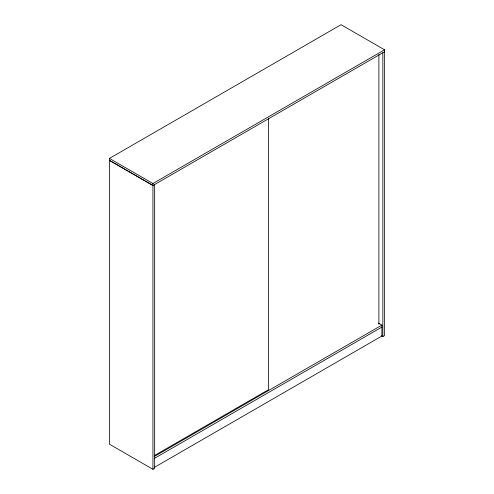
<?xml version="1.0" encoding="UTF-8"?>
<svg xmlns="http://www.w3.org/2000/svg" width="494" height="494" viewBox="0 0 494 494"><rect width="100%" height="100%" fill="white"/><g stroke="black" fill="none" stroke-linecap="round" stroke-linejoin="round"><path stroke-width="0.74" d="M154.653 184.503L154.653 468.312L152.936 469.3L109.452 444.192L109.458 158.413L341.064 24.7L384.548 49.808L384.548 335.58L382.844 336.562L381.529 335.803M152.936 469.3L152.942 183.521L384.548 49.808M152.942 185.485L109.458 160.383L152.936 185.491L384.548 51.771M154.56 455.48L268.557 389.667L268.557 118.202M154.375 456.462L381.899 325.101L381.899 336.019L154.375 467.38M154.375 458.426L381.899 327.065M109.458 158.413L152.942 183.521M378.577 323.181L381.899 325.101M382.844 52.753L382.844 336.562M378.898 54.42L378.898 324.348"/></g></svg>
